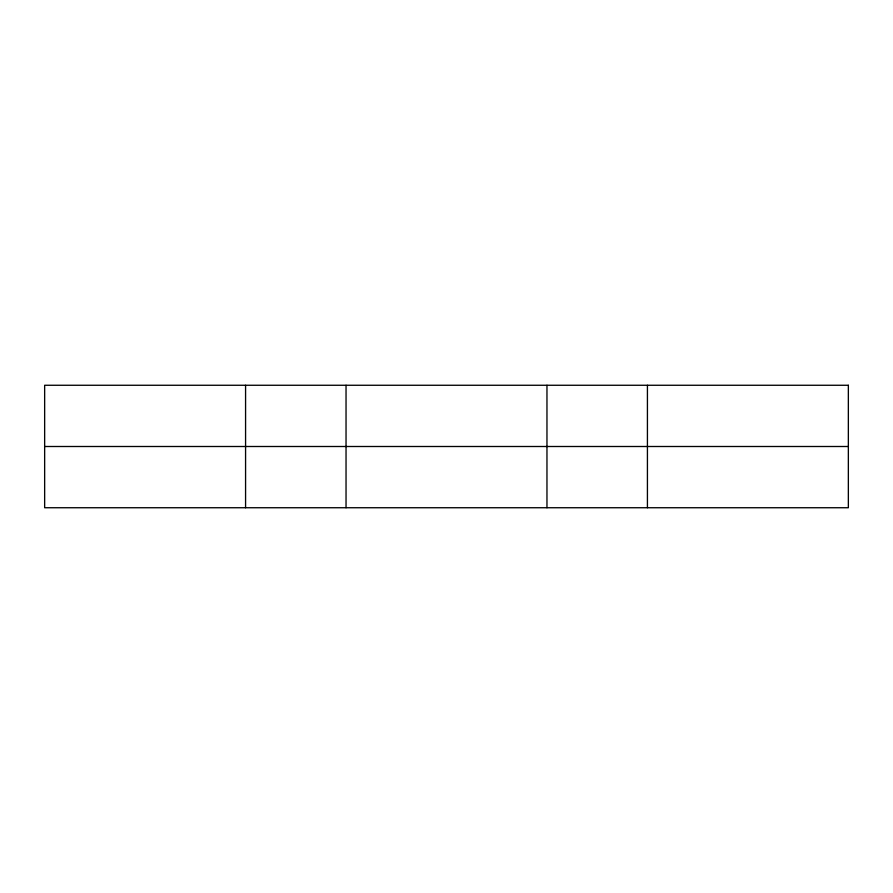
<?xml version="1.0" encoding="UTF-8"?>
<svg xmlns="http://www.w3.org/2000/svg" width="893" height="893" viewBox="0 0 893 893"><rect width="100%" height="100%" fill="white"/><g stroke="black" fill="none" stroke-linecap="round" stroke-linejoin="round"><path stroke-width="1.34" d="M44.65 446.5L848.35 446.5M647.425 385.263L647.425 507.737M546.962 385.263L546.962 507.737M346.037 385.263L346.037 507.737M245.575 385.263L245.575 507.737M848.35 385.263L44.65 385.263L44.65 507.737L848.35 507.737L848.35 385.263"/></g></svg>
